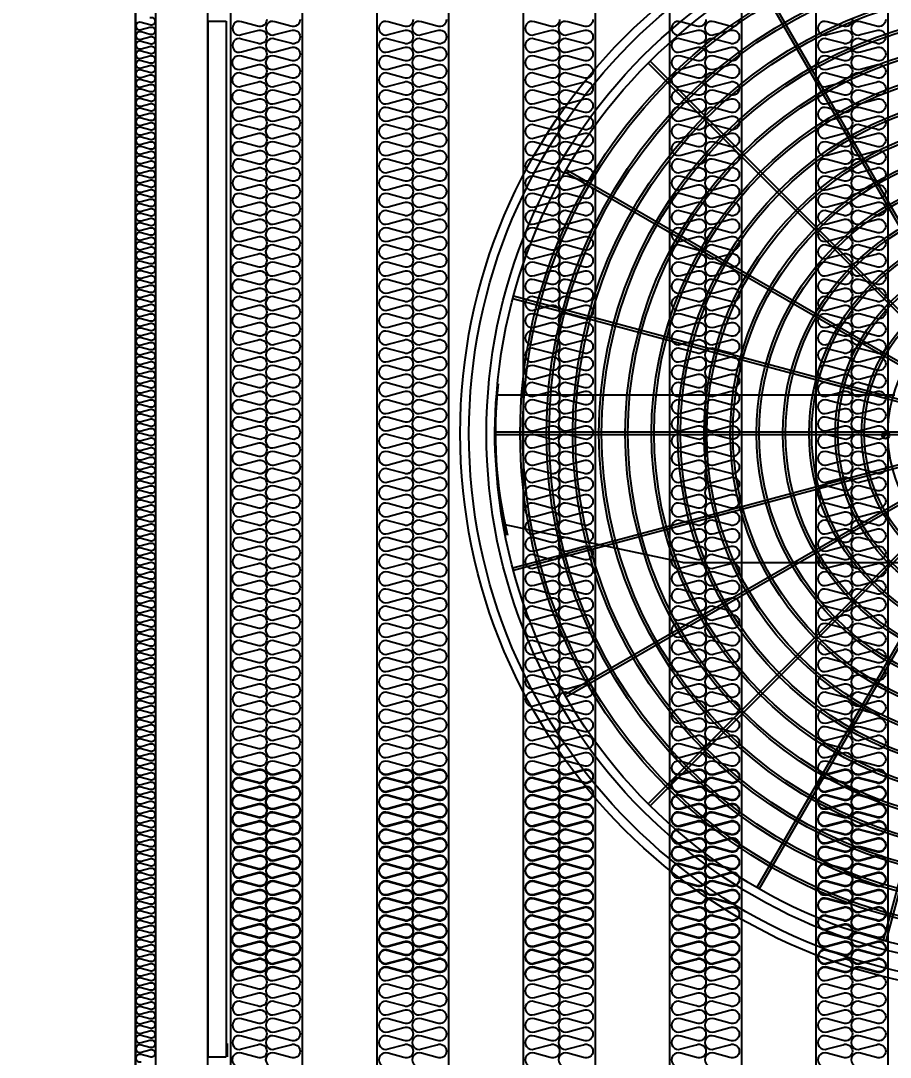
# Model space of a CAD drawing. Header units: millimetres. Extents: x 2557 to 34820, y 2099 to 24914.
# Drawn here: x 5823 to 7637, y 10535 to 12699 of the extents above; entities that cross this region are included whole.
import ezdxf

# ---------------------------------------------------------------- set-up
doc = ezdxf.new("R2010")
doc.units = ezdxf.units.MM
doc.linetypes.add('HIDDEN', pattern=[0.375, 0.25, -0.125])
for name, color, linetype in [('LINE', 7, 'Continuous'), ('SMS', 220, 'Continuous'), ('냉각탑', 4, 'Continuous'), ('냉각탑_dim', 1, 'Continuous')]:
    doc.layers.add(name, color=color, linetype=linetype)
doc.styles.add('HY울릉도L', font='')
doc.styles.get('HY울릉도L').set_extended_font_data('HY울릉도L')
doc.dimstyles.new('성지DIM', dxfattribs={"dimtxt": 3.5, "dimasz": 3, "dimexe": 1, "dimexo": 2.5, "dimgap": 2, "dimtad": 1, "dimdec": 0, "dimzin": 3, "dimdsep": 46, "dimtxsty": 'HY울릉도L', "dimblk": 'ARCHTICK', "dimcen": -2, "dimclrd": 256, "dimclre": 256, "dimclrt": 7, "dimadec": 0, "dimazin": 0, "dimtfac": 1, "dimtdec": 0, "dimtofl": 0, "dimtmove": 0, "dimatfit": 3, "dimfxl": 1, "dimtolj": 1, "dimtzin": 0, "dimlwe": -1, "dimarcsym": 0})

# ---------------------------------------------------------------- blocks, each defined once
blk = doc.blocks.new('_ArchTick')
at = {"color": 0, "linetype": 'ByBlock', "const_width": 0.15}
blk.add_lwpolyline([(-0.5, -0.5), (0.5, 0.5)], dxfattribs=at)
blk = doc.blocks.new('*D439')
at = {"layer": 'Defpoints', "color": 0, "transparency": 16777216}
for p in [(5404.9, 13665.1), (6062.1, 13665.1), (6062.1, 10065.1)]:
    blk.add_point(p, dxfattribs=at)
at = {"layer": '냉각탑_dim', "transparency": 16777216}
for p, q in [((5962.1, 13665.1), (5364.9, 13665.1)), ((5962.1, 10065.1), (5364.9, 10065.1))]:
    blk.add_line(p, q, dxfattribs=at)
at = {"layer": '냉각탑_dim', "lineweight": -2, "transparency": 16777216}
blk.add_line((5404.9, 10065.1), (5404.9, 13665.1), dxfattribs=at)
at = {"layer": '냉각탑_dim', "lineweight": -2, "transparency": 16777216, "xscale": 120, "yscale": 120, "zscale": 120}
for p, rotation in [((5404.9, 13665.1), 90), ((5404.9, 10065.1), 270)]:
    blk.add_blockref('_ArchTick', p, dxfattribs=dict(at, rotation=rotation))
at = {"layer": '냉각탑_dim', "color": 7, "transparency": 16777216, "insert": (5254.9, 11865.1), "char_height": 140, "attachment_point": 5, "rotation": 90, "style": 'HY울릉도L'}
blk.add_mtext('\\A1;3600', dxfattribs=at)
blk = doc.blocks.new('A$C1FB73ED1')
for p, q in [((1245.9, 1333), (677.4, 2317.7)), ((1251.1, 1336), (682.6, 2320.7)), ((1233.4, 1322.4), (429.4, 2126.4)), ((1237.6, 1326.6), (433.6, 2130.6)), ((1224, 1308.9), (239.3, 1877.4)), ((1227, 1314.1), (242.3, 1882.6)), ((1218.4, 1293.4), (120.1, 1587.7)), ((1220, 1299.2), (121.7, 1593.5)), ((1217.1, 1283), (80, 1283)), ((1217.1, 1277), (80, 1277)), ((1218.4, 1266.6), (120.1, 972.3)), ((1220, 1260.8), (121.7, 966.5)), ((1224, 1251.1), (239.3, 682.6)), ((1227, 1245.9), (242.3, 677.4)), ((1233.4, 1237.6), (429.4, 433.6)), ((1237.6, 1233.4), (433.6, 429.4)), ((1245.9, 1227), (677.4, 242.3)), ((1251.1, 1224), (682.6, 239.3)), ((1260.8, 1220), (966.5, 121.7)), ((1266.6, 1218.4), (972.3, 120.1))]:
    blk.add_line(p, q)
for radius in [1280, 1260, 1220, 1200]:
    blk.add_circle((1280, 1280), radius)
at = {"ltscale": 5}
for radius in [1143, 1137, 1083, 1077, 1023, 1017, 963, 957, 903, 897, 843, 837, 783, 777, 723, 717, 663, 657, 603, 597, 543, 537, 483, 477, 423, 417, 363, 357, 303]:
    blk.add_circle((1280, 1280), radius, dxfattribs=at)
at = {"layer": 'LINE', "color": 7}
for p, q in [((84.4, 1368.2), (993, 1368.2)), ((84.4, 1368.2), (993, 1368.2)), ((508.5, 985.2), (102.5, 1071.5)), ((508.5, 985.2), (1010, 985.2)), ((508.5, 985.2), (1010, 985.2))]:
    blk.add_line(p, q, dxfattribs=at)
blk.add_lwpolyline([(965.6, 1272.3), (972.1, 1268.5), (978.6, 1272.3), (978.6, 1279.8), (972.1, 1283.5), (965.6, 1279.8)], close=True, dxfattribs=at)
blk.add_lwpolyline([(965.6, 1272.3), (972.1, 1268.5), (978.6, 1272.3), (978.6, 1279.8), (972.1, 1283.5), (965.6, 1279.8)], close=True, dxfattribs=at)
blk.add_lwpolyline([(965.6, 1272.3), (972.1, 1268.5), (978.6, 1272.3), (978.6, 1279.8), (972.1, 1283.5), (965.6, 1279.8)], close=True, dxfattribs=at)
blk.add_lwpolyline([(965.6, 1272.3), (972.1, 1268.5), (978.6, 1272.3), (978.6, 1279.8), (972.1, 1283.5), (965.6, 1279.8)], close=True, dxfattribs=at)
blk.add_circle((972.1, 1276), 8.5, dxfattribs=at)
blk.add_circle((972.1, 1276), 8.5, dxfattribs=at)
blk.add_circle((972.1, 1276), 8.5, dxfattribs=at)
blk.add_circle((972.1, 1276), 8.5, dxfattribs=at)
for radius, start, end in [(1000, 173.5007, 193.4595), (998, 173.4876, 193.487)]:
    blk.add_arc((1078.5, 1280), radius, start, end, dxfattribs=at)
blk = doc.blocks.new('SP전면')
at = {"color": 7}
for p, q in [((31549.2, -80510.4), (31549.2, -83988.4)), ((31699.2, -80510.4), (31699.2, -83988.4))]:
    blk.add_line(p, q, dxfattribs=at)
at = {"layer": 'SMS', "color": 5}
for points in [[(31625.1, -81432.6, -0.524856), (31605.6, -81446.1), (31572.7, -81437.2, 1.449198), (31572.7, -81464), (31605.6, -81455.1, -0.524856), (31625.1, -81468.6, -0.524856), (31605.6, -81482), (31572.7, -81473.1, 1.449198), (31572.7, -81499.9), (31605.6, -81491, -0.524856), (31625.1, -81504.5, -0.524856), (31605.6, -81517.9), (31572.7, -81509, 1.449198), (31572.7, -81535.9), (31605.6, -81526.9, -0.524856), (31625.1, -81540.4, -0.524856), (31605.6, -81553.8), (31572.7, -81544.9, 1.449198), (31572.7, -81571.8), (31605.6, -81562.9, -0.524856), (31625.1, -81576.3, -0.524856), (31605.6, -81589.7), (31572.7, -81580.8, 1.449198), (31572.7, -81607.7), (31605.6, -81598.8, -0.524856), (31625.1, -81612.2, -0.524856), (31605.6, -81625.6), (31572.7, -81616.7, 1.449198), (31572.7, -81643.6), (31605.6, -81634.7, -0.524856), (31625.1, -81648.1, -0.524856), (31605.6, -81661.5), (31572.7, -81652.6, 1.449198), (31572.7, -81679.5), (31605.6, -81670.6, -0.524856), (31625.1, -81684, -0.524856), (31605.6, -81697.4), (31572.7, -81688.5, 1.449198), (31572.7, -81715.4), (31605.6, -81706.5, -0.524856), (31625.1, -81719.9, -0.524856), (31605.6, -81733.4), (31572.7, -81724.5, 1.449198), (31572.7, -81751.3), (31605.6, -81742.4, -0.524856), (31625.1, -81755.8, -0.524856), (31605.6, -81769.3), (31572.7, -81760.4, 1.449198), (31572.7, -81787.2), (31605.6, -81778.3, -0.524856), (31625.1, -81791.7, -0.524856), (31605.6, -81805.2), (31572.7, -81796.3, 1.449198), (31572.7, -81823.1), (31605.6, -81814.2, -0.524856), (31625.1, -81827.7, -0.524856), (31605.6, -81841.1), (31572.7, -81832.2, 1.449198), (31572.7, -81859), (31605.6, -81850.1, -0.524856), (31625.1, -81863.6, -0.524856), (31605.6, -81877), (31572.7, -81868.1, 1.449198), (31572.7, -81895), (31605.6, -81886, -0.524856), (31625.1, -81899.5, -0.524856), (31605.6, -81912.9), (31572.7, -81904, 1.449198), (31572.7, -81930.9), (31605.6, -81922, -0.524856), (31625.1, -81935.4, -0.524856), (31605.6, -81948.8), (31572.7, -81939.9, 1.449198), (31572.7, -81966.8), (31605.6, -81957.9, -0.524856), (31625.1, -81971.3, -0.524856), (31605.6, -81984.7), (31572.7, -81975.8, 1.449198), (31572.7, -82002.7), (31605.6, -81993.8, -0.524856), (31625.1, -82007.2, -0.524856), (31605.6, -82020.6), (31572.7, -82011.7, 1.449198), (31572.7, -82038.6), (31605.6, -82029.7, -0.524856), (31625.1, -82043.1, -0.524856), (31605.6, -82056.5), (31572.7, -82047.6, 1.449198), (31572.7, -82074.5), (31605.6, -82065.6, -0.524856), (31625.1, -82079, -0.524856), (31605.6, -82092.5), (31572.7, -82083.6, 1.449198), (31572.7, -82110.4), (31605.6, -82101.5, -0.524856), (31625.1, -82114.9, -0.524856), (31605.6, -82128.4), (31572.7, -82119.5, 1.449198), (31572.7, -82146.3), (31605.6, -82137.4, -0.524856), (31625.1, -82150.8, -0.524856), (31605.6, -82164.3), (31572.7, -82155.4, 1.449198), (31572.7, -82182.2), (31605.6, -82173.3, -0.524856), (31625.1, -82186.8, -0.524856), (31605.6, -82200.2), (31572.7, -82191.3, 1.449198), (31572.7, -82218.1), (31605.6, -82209.2, -0.524856), (31625.1, -82222.7, -0.524856), (31605.6, -82236.1), (31572.7, -82227.2, 1.449198), (31572.7, -82254.1), (31605.6, -82245.1, -0.524856), (31625.1, -82258.6, -0.524856), (31605.6, -82272), (31572.7, -82263.1, 1.449198), (31572.7, -82290), (31605.6, -82281.1, -0.524856), (31625.1, -82294.5, -0.524856), (31605.6, -82307.9), (31572.7, -82299, 1.449198), (31572.7, -82325.9), (31605.6, -82317, -0.524856), (31625.1, -82330.4, -0.524856), (31605.6, -82343.8), (31572.7, -82334.9, 1.449198), (31572.7, -82361.8), (31605.6, -82352.9, -0.524856), (31625.1, -82366.3, -0.417249), (31610.6, -82380.7)], [(31694.7, -81432.6, -0.524856), (31675.2, -81446.1), (31642.3, -81437.2, 1.449198), (31642.3, -81464), (31675.2, -81455.1, -0.524856), (31694.7, -81468.6, -0.524856), (31675.2, -81482), (31642.3, -81473.1, 1.449198), (31642.3, -81499.9), (31675.2, -81491, -0.524856), (31694.7, -81504.5, -0.524856), (31675.2, -81517.9), (31642.3, -81509, 1.449198), (31642.3, -81535.9), (31675.2, -81526.9, -0.524856), (31694.7, -81540.4, -0.524856), (31675.2, -81553.8), (31642.3, -81544.9, 1.449198), (31642.3, -81571.8), (31675.2, -81562.9, -0.524856), (31694.7, -81576.3, -0.524856), (31675.2, -81589.7), (31642.3, -81580.8, 1.449198), (31642.3, -81607.7), (31675.2, -81598.8, -0.524856), (31694.7, -81612.2, -0.524856), (31675.2, -81625.6), (31642.3, -81616.7, 1.449198), (31642.3, -81643.6), (31675.2, -81634.7, -0.524856), (31694.7, -81648.1, -0.524856), (31675.2, -81661.5), (31642.3, -81652.6, 1.449198), (31642.3, -81679.5), (31675.2, -81670.6, -0.524856), (31694.7, -81684, -0.524856), (31675.2, -81697.4), (31642.3, -81688.5, 1.449198), (31642.3, -81715.4), (31675.2, -81706.5, -0.524856), (31694.7, -81719.9, -0.524856), (31675.2, -81733.4), (31642.3, -81724.5, 1.449198), (31642.3, -81751.3), (31675.2, -81742.4, -0.524856), (31694.7, -81755.8, -0.524856), (31675.2, -81769.3), (31642.3, -81760.4, 1.449198), (31642.3, -81787.2), (31675.2, -81778.3, -0.524856), (31694.7, -81791.7, -0.524856), (31675.2, -81805.2), (31642.3, -81796.3, 1.449198), (31642.3, -81823.1), (31675.2, -81814.2, -0.524856), (31694.7, -81827.7, -0.524856), (31675.2, -81841.1), (31642.3, -81832.2, 1.449198), (31642.3, -81859), (31675.2, -81850.1, -0.524856), (31694.7, -81863.6, -0.524856), (31675.2, -81877), (31642.3, -81868.1, 1.449198), (31642.3, -81895), (31675.2, -81886, -0.524856), (31694.7, -81899.5, -0.524856), (31675.2, -81912.9), (31642.3, -81904, 1.449198), (31642.3, -81930.9), (31675.2, -81922, -0.524856), (31694.7, -81935.4, -0.524856), (31675.2, -81948.8), (31642.3, -81939.9, 1.449198), (31642.3, -81966.8), (31675.2, -81957.9, -0.524856), (31694.7, -81971.3, -0.524856), (31675.2, -81984.7), (31642.3, -81975.8, 1.449198), (31642.3, -82002.7), (31675.2, -81993.8, -0.524856), (31694.7, -82007.2, -0.524856), (31675.2, -82020.6), (31642.3, -82011.7, 1.449198), (31642.3, -82038.6), (31675.2, -82029.7, -0.524856), (31694.7, -82043.1, -0.524856), (31675.2, -82056.5), (31642.3, -82047.6, 1.449198), (31642.3, -82074.5), (31675.2, -82065.6, -0.524856), (31694.7, -82079, -0.524856), (31675.2, -82092.5), (31642.3, -82083.6, 1.449198), (31642.3, -82110.4), (31675.2, -82101.5, -0.524856), (31694.7, -82114.9, -0.524856), (31675.2, -82128.4), (31642.3, -82119.5, 1.449198), (31642.3, -82146.3), (31675.2, -82137.4, -0.524856), (31694.7, -82150.8, -0.524856), (31675.2, -82164.3), (31642.3, -82155.4, 1.449198), (31642.3, -82182.2), (31675.2, -82173.3, -0.524856), (31694.7, -82186.8, -0.524856), (31675.2, -82200.2), (31642.3, -82191.3, 1.449198), (31642.3, -82218.1), (31675.2, -82209.2, -0.524856), (31694.7, -82222.7, -0.524856), (31675.2, -82236.1), (31642.3, -82227.2, 1.449198), (31642.3, -82254.1), (31675.2, -82245.1, -0.524856), (31694.7, -82258.6, -0.524856), (31675.2, -82272), (31642.3, -82263.1, 1.449198), (31642.3, -82290), (31675.2, -82281.1, -0.524856), (31694.7, -82294.5, -0.524856), (31675.2, -82307.9), (31642.3, -82299, 1.449198), (31642.3, -82325.9), (31675.2, -82317, -0.524856), (31694.7, -82330.4, -0.524856), (31675.2, -82343.8), (31642.3, -82334.9, 1.449198), (31642.3, -82361.8), (31675.2, -82352.9, -0.524856), (31694.7, -82366.3, -0.417249), (31680.2, -82380.7)], [(31553.7, -82351.9, 0.446849), (31572.7, -82361.8), (31605.6, -82352.9, -0.524856), (31625.1, -82366.3, -0.524856), (31605.6, -82379.7), (31572.7, -82370.8, 1.449198), (31572.7, -82397.7), (31605.6, -82388.8, -0.524856), (31625.1, -82402.2, -0.524856), (31605.6, -82415.6), (31572.7, -82406.7, 1.449198), (31572.7, -82433.6), (31605.6, -82424.7, -0.524856), (31625.1, -82438.1, -0.524856), (31605.6, -82451.6), (31572.7, -82442.7, 1.449198), (31572.7, -82469.5), (31605.6, -82460.6, -0.524856), (31625.1, -82474, -0.524856), (31605.6, -82487.5), (31572.7, -82478.6, 1.449198), (31572.7, -82505.4), (31605.6, -82496.5, -0.524856), (31625.1, -82509.9, -0.524856), (31605.6, -82523.4), (31572.7, -82514.5, 1.449198), (31572.7, -82541.3), (31605.6, -82532.4, -0.524856), (31625.1, -82545.9, -0.524856), (31605.6, -82559.3), (31572.7, -82550.4, 1.449198), (31572.7, -82577.2), (31605.6, -82568.3, -0.524856), (31625.1, -82581.8, -0.524856), (31605.6, -82595.2), (31572.7, -82586.3, 1.449198), (31572.7, -82613.2), (31605.6, -82604.2, -0.524856), (31625.1, -82617.7, -0.524856), (31605.6, -82631.1), (31572.7, -82622.2, 1.449198), (31572.7, -82649.1), (31605.6, -82640.2, -0.524856), (31625.1, -82653.6, -0.524856), (31605.6, -82667), (31572.7, -82658.1, 1.449198), (31572.7, -82685), (31605.6, -82676.1, -0.524856), (31625.1, -82689.5, -0.524856), (31605.6, -82702.9), (31572.7, -82694, 1.449198), (31572.7, -82720.9), (31605.6, -82712, -0.524856), (31625.1, -82725.4, -0.524856), (31605.6, -82738.8), (31572.7, -82729.9, 1.449198), (31572.7, -82756.8), (31605.6, -82747.9, -0.524856), (31625.1, -82761.3, -0.524856), (31605.6, -82774.7), (31572.7, -82765.8, 1.449198), (31572.7, -82792.7), (31605.6, -82783.8, -0.524856), (31625.1, -82797.2, -0.524856), (31605.6, -82810.7), (31572.7, -82801.8, 1.449198), (31572.7, -82828.6), (31605.6, -82819.7, -0.524856), (31625.1, -82833.1, -0.524856), (31605.6, -82846.6), (31572.7, -82837.7, 1.449198), (31572.7, -82864.5), (31605.6, -82855.6, -0.524856), (31625.1, -82869, -0.524856), (31605.6, -82882.5), (31572.7, -82873.6, 1.449198), (31572.7, -82900.4), (31605.6, -82891.5, -0.524856), (31625.1, -82905, -0.524856), (31605.6, -82918.4), (31572.7, -82909.5, 1.449198), (31572.7, -82936.3), (31605.6, -82927.4, -0.524856), (31625.1, -82940.9, -0.524856), (31605.6, -82954.3), (31572.7, -82945.4, 1.449198), (31572.7, -82972.3), (31605.6, -82963.3, -0.524856), (31625.1, -82976.8, -0.524856), (31605.6, -82990.2), (31572.7, -82981.3, 1.449198), (31572.7, -83008.2), (31605.6, -82999.3, -0.524856), (31625.1, -83012.7, -0.524856), (31605.6, -83026.1), (31572.7, -83017.2, 1.449198), (31572.7, -83044.1), (31605.6, -83035.2, -0.524856), (31625.1, -83048.6, -0.524856), (31605.6, -83062), (31572.7, -83053.1, 1.449198), (31572.7, -83080), (31605.6, -83071.1, -0.524856), (31625.1, -83084.5, -0.524856), (31605.6, -83097.9), (31572.7, -83089, 1.449198), (31572.7, -83115.9), (31605.6, -83107, -0.524856), (31625.1, -83120.4, -0.524856), (31605.6, -83133.8), (31572.7, -83124.9, 1.449198), (31572.7, -83151.8), (31605.6, -83142.9, -0.524856), (31625.1, -83156.3, -0.524856), (31605.6, -83169.8), (31572.7, -83160.9, 1.449198), (31572.7, -83187.7), (31605.6, -83178.8, -0.524856), (31625.1, -83192.2, -0.524856), (31605.6, -83205.7), (31572.7, -83196.8, 1.449198), (31572.7, -83223.6), (31605.6, -83214.7, -0.524856), (31625.1, -83228.1, -0.524856), (31605.6, -83241.6), (31572.7, -83232.7, 1.449198), (31572.7, -83259.5), (31605.6, -83250.6, -0.524856), (31625.1, -83264.1, -0.524856), (31605.6, -83277.5), (31572.7, -83268.6, 1.449198), (31572.7, -83295.4), (31605.6, -83286.5, -0.524856), (31625.1, -83300, -0.524856), (31605.6, -83313.4), (31572.7, -83304.5, 1.449198), (31572.7, -83331.4), (31605.6, -83322.4, -0.524856), (31625.1, -83335.9, -0.524856), (31605.6, -83349.3), (31572.7, -83340.4, 1.449198), (31572.7, -83367.3), (31605.6, -83358.4, -0.524856), (31625.1, -83371.8, -0.524856), (31605.6, -83385.2), (31572.7, -83376.3, 0.440524), (31553.8, -83385.9, 0.440524)], [(31623.3, -82351.9, 0.446849), (31642.3, -82361.8), (31675.2, -82352.9, -0.524856), (31694.7, -82366.3, -0.524856), (31675.2, -82379.7), (31642.3, -82370.8, 1.449198), (31642.3, -82397.7), (31675.2, -82388.8, -0.524856), (31694.7, -82402.2, -0.524856), (31675.2, -82415.6), (31642.3, -82406.7, 1.449198), (31642.3, -82433.6), (31675.2, -82424.7, -0.524856), (31694.7, -82438.1, -0.524856), (31675.2, -82451.6), (31642.3, -82442.7, 1.449198), (31642.3, -82469.5), (31675.2, -82460.6, -0.524856), (31694.7, -82474, -0.524856), (31675.2, -82487.5), (31642.3, -82478.6, 1.449198), (31642.3, -82505.4), (31675.2, -82496.5, -0.524856), (31694.7, -82509.9, -0.524856), (31675.2, -82523.4), (31642.3, -82514.5, 1.449198), (31642.3, -82541.3), (31675.2, -82532.4, -0.524856), (31694.7, -82545.9, -0.524856), (31675.2, -82559.3), (31642.3, -82550.4, 1.449198), (31642.3, -82577.2), (31675.2, -82568.3, -0.524856), (31694.7, -82581.8, -0.524856), (31675.2, -82595.2), (31642.3, -82586.3, 1.449198), (31642.3, -82613.2), (31675.2, -82604.2, -0.524856), (31694.7, -82617.7, -0.524856), (31675.2, -82631.1), (31642.3, -82622.2, 1.449198), (31642.3, -82649.1), (31675.2, -82640.2, -0.524856), (31694.7, -82653.6, -0.524856), (31675.2, -82667), (31642.3, -82658.1, 1.449198), (31642.3, -82685), (31675.2, -82676.1, -0.524856), (31694.7, -82689.5, -0.524856), (31675.2, -82702.9), (31642.3, -82694, 1.449198), (31642.3, -82720.9), (31675.2, -82712, -0.524856), (31694.7, -82725.4, -0.524856), (31675.2, -82738.8), (31642.3, -82729.9, 1.449198), (31642.3, -82756.8), (31675.2, -82747.9, -0.524856), (31694.7, -82761.3, -0.524856), (31675.2, -82774.7), (31642.3, -82765.8, 1.449198), (31642.3, -82792.7), (31675.2, -82783.8, -0.524856), (31694.7, -82797.2, -0.524856), (31675.2, -82810.7), (31642.3, -82801.8, 1.449198), (31642.3, -82828.6), (31675.2, -82819.7, -0.524856), (31694.7, -82833.1, -0.524856), (31675.2, -82846.6), (31642.3, -82837.7, 1.449198), (31642.3, -82864.5), (31675.2, -82855.6, -0.524856), (31694.7, -82869, -0.524856), (31675.2, -82882.5), (31642.3, -82873.6, 1.449198), (31642.3, -82900.4), (31675.2, -82891.5, -0.524856), (31694.7, -82905, -0.524856), (31675.2, -82918.4), (31642.3, -82909.5, 1.449198), (31642.3, -82936.3), (31675.2, -82927.4, -0.524856), (31694.7, -82940.9, -0.524856), (31675.2, -82954.3), (31642.3, -82945.4, 1.449198), (31642.3, -82972.3), (31675.2, -82963.3, -0.524856), (31694.7, -82976.8, -0.524856), (31675.2, -82990.2), (31642.3, -82981.3, 1.449198), (31642.3, -83008.2), (31675.2, -82999.3, -0.524856), (31694.7, -83012.7, -0.524856), (31675.2, -83026.1), (31642.3, -83017.2, 1.449198), (31642.3, -83044.1), (31675.2, -83035.2, -0.524856), (31694.7, -83048.6, -0.524856), (31675.2, -83062), (31642.3, -83053.1, 1.449198), (31642.3, -83080), (31675.2, -83071.1, -0.524856), (31694.7, -83084.5, -0.524856), (31675.2, -83097.9), (31642.3, -83089, 1.449198), (31642.3, -83115.9), (31675.2, -83107, -0.524856), (31694.7, -83120.4, -0.524856), (31675.2, -83133.8), (31642.3, -83124.9, 1.449198), (31642.3, -83151.8), (31675.2, -83142.9, -0.524856), (31694.7, -83156.3, -0.524856), (31675.2, -83169.8), (31642.3, -83160.9, 1.449198), (31642.3, -83187.7), (31675.2, -83178.8, -0.524856), (31694.7, -83192.2, -0.524856), (31675.2, -83205.7), (31642.3, -83196.8, 1.449198), (31642.3, -83223.6), (31675.2, -83214.7, -0.524856), (31694.7, -83228.1, -0.524856), (31675.2, -83241.6), (31642.3, -83232.7, 1.449198), (31642.3, -83259.5), (31675.2, -83250.6, -0.524856), (31694.7, -83264.1, -0.524856), (31675.2, -83277.5), (31642.3, -83268.6, 1.449198), (31642.3, -83295.4), (31675.2, -83286.5, -0.524856), (31694.7, -83300, -0.524856), (31675.2, -83313.4), (31642.3, -83304.5, 1.449198), (31642.3, -83331.4), (31675.2, -83322.4, -0.524856), (31694.7, -83335.9, -0.524856), (31675.2, -83349.3), (31642.3, -83340.4, 1.449198), (31642.3, -83367.3), (31675.2, -83358.4, -0.524856), (31694.7, -83371.8, -0.524856), (31675.2, -83385.2), (31642.3, -83376.3, 0.440524), (31623.4, -83385.9, 0.440524)], [(31553.7, -82996.9, 0.446849), (31572.7, -83006.8), (31605.6, -82997.9, -0.524856), (31625.1, -83011.3, -0.524856), (31605.6, -83024.7), (31572.7, -83015.8, 1.449198), (31572.7, -83042.7), (31605.6, -83033.8, -0.524856), (31625.1, -83047.2, -0.524856), (31605.6, -83060.6), (31572.7, -83051.7, 1.449198), (31572.7, -83078.6), (31605.6, -83069.7, -0.524856), (31625.1, -83083.1, -0.524856), (31605.6, -83096.6), (31572.7, -83087.7, 1.449198), (31572.7, -83114.5), (31605.6, -83105.6, -0.524856), (31625.1, -83119, -0.524856), (31605.6, -83132.5), (31572.7, -83123.6, 1.449198), (31572.7, -83150.4), (31605.6, -83141.5, -0.524856), (31625.1, -83154.9, -0.524856), (31605.6, -83168.4), (31572.7, -83159.5, 1.449198), (31572.7, -83186.3), (31605.6, -83177.4, -0.524856), (31625.1, -83190.9, -0.524856), (31605.6, -83204.3), (31572.7, -83195.4, 1.449198), (31572.7, -83222.2), (31605.6, -83213.3, -0.524856), (31625.1, -83226.8, -0.524856), (31605.6, -83240.2), (31572.7, -83231.3, 1.449198), (31572.7, -83258.2), (31605.6, -83249.2, -0.524856), (31625.1, -83262.7, -0.524856), (31605.6, -83276.1), (31572.7, -83267.2, 1.449198), (31572.7, -83294.1), (31605.6, -83285.2, -0.524856), (31625.1, -83298.6, -0.524856), (31605.6, -83312), (31572.7, -83303.1, 1.449198), (31572.7, -83330), (31605.6, -83321.1, -0.524856), (31625.1, -83334.5, -0.524856), (31605.6, -83347.9), (31572.7, -83339, 1.449198), (31572.7, -83365.9), (31605.6, -83357, -0.524856), (31625.1, -83370.4, -0.524856), (31605.6, -83383.8), (31572.7, -83374.9, 1.449198), (31572.7, -83401.8), (31605.6, -83392.9, -0.524856), (31625.1, -83406.3, -0.524856), (31605.6, -83419.7), (31572.7, -83410.8, 1.449198), (31572.7, -83437.7), (31605.6, -83428.8, -0.524856), (31625.1, -83442.2, -0.524856), (31605.6, -83455.7), (31572.7, -83446.8, 1.449198), (31572.7, -83473.6), (31605.6, -83464.7, -0.524856), (31625.1, -83478.1, -0.524856), (31605.6, -83491.6), (31572.7, -83482.7, 1.449198), (31572.7, -83509.5), (31605.6, -83500.6, -0.524856), (31625.1, -83514, -0.524856), (31605.6, -83527.5), (31572.7, -83518.6, 1.449198), (31572.7, -83545.4), (31605.6, -83536.5, -0.524856), (31625.1, -83550, -0.524856), (31605.6, -83563.4), (31572.7, -83554.5, 1.449198), (31572.7, -83581.3), (31605.6, -83572.4, -0.524856), (31625.1, -83585.9, -0.524856), (31605.6, -83599.3), (31572.7, -83590.4, 1.449198), (31572.7, -83617.3)], [(31623.3, -82996.9, 0.446849), (31642.3, -83006.8), (31675.2, -82997.9, -0.524856), (31694.7, -83011.3, -0.524856), (31675.2, -83024.7), (31642.3, -83015.8, 1.449198), (31642.3, -83042.7), (31675.2, -83033.8, -0.524856), (31694.7, -83047.2, -0.524856), (31675.2, -83060.6), (31642.3, -83051.7, 1.449198), (31642.3, -83078.6), (31675.2, -83069.7, -0.524856), (31694.7, -83083.1, -0.524856), (31675.2, -83096.6), (31642.3, -83087.7, 1.449198), (31642.3, -83114.5), (31675.2, -83105.6, -0.524856), (31694.7, -83119, -0.524856), (31675.2, -83132.5), (31642.3, -83123.6, 1.449198), (31642.3, -83150.4), (31675.2, -83141.5, -0.524856), (31694.7, -83154.9, -0.524856), (31675.2, -83168.4), (31642.3, -83159.5, 1.449198), (31642.3, -83186.3), (31675.2, -83177.4, -0.524856), (31694.7, -83190.9, -0.524856), (31675.2, -83204.3), (31642.3, -83195.4, 1.449198), (31642.3, -83222.2), (31675.2, -83213.3, -0.524856), (31694.7, -83226.8, -0.524856), (31675.2, -83240.2), (31642.3, -83231.3, 1.449198), (31642.3, -83258.2), (31675.2, -83249.2, -0.524856), (31694.7, -83262.7, -0.524856), (31675.2, -83276.1), (31642.3, -83267.2, 1.449198), (31642.3, -83294.1), (31675.2, -83285.2, -0.524856), (31694.7, -83298.6, -0.524856), (31675.2, -83312), (31642.3, -83303.1, 1.449198), (31642.3, -83330), (31675.2, -83321.1, -0.524856), (31694.7, -83334.5, -0.524856), (31675.2, -83347.9), (31642.3, -83339, 1.449198), (31642.3, -83365.9), (31675.2, -83357, -0.524856), (31694.7, -83370.4, -0.524856), (31675.2, -83383.8), (31642.3, -83374.9, 1.449198), (31642.3, -83401.8), (31675.2, -83392.9, -0.524856), (31694.7, -83406.3, -0.524856), (31675.2, -83419.7), (31642.3, -83410.8, 1.449198), (31642.3, -83437.7), (31675.2, -83428.8, -0.524856), (31694.7, -83442.2, -0.524856), (31675.2, -83455.7), (31642.3, -83446.8, 1.449198), (31642.3, -83473.6), (31675.2, -83464.7, -0.524856), (31694.7, -83478.1, -0.524856), (31675.2, -83491.6), (31642.3, -83482.7, 1.449198), (31642.3, -83509.5), (31675.2, -83500.6, -0.524856), (31694.7, -83514, -0.524856), (31675.2, -83527.5), (31642.3, -83518.6, 1.449198), (31642.3, -83545.4), (31675.2, -83536.5, -0.524856), (31694.7, -83550, -0.524856), (31675.2, -83563.4), (31642.3, -83554.5, 1.449198), (31642.3, -83581.3), (31675.2, -83572.4, -0.524856), (31694.7, -83585.9, -0.524856), (31675.2, -83599.3), (31642.3, -83590.4, 1.449198), (31642.3, -83617.3)], [(31572.7, -83376.3, 1.449198), (31572.7, -83403.2), (31605.6, -83394.3, -0.524856), (31625.1, -83407.7, -0.524856), (31605.6, -83421.1), (31572.7, -83412.2, 0.54148), (31553.3, -83426.4, 0.54148)], [(31642.3, -83376.3, 1.449198), (31642.3, -83403.2), (31675.2, -83394.3, -0.524856), (31694.7, -83407.7, -0.524856), (31675.2, -83421.1), (31642.3, -83412.2, 0.54148), (31622.9, -83426.4, 0.54148)]]:
    blk.add_lwpolyline(points, format="xyb", dxfattribs=at)
blk = doc.blocks.new('3')
for p, q in [((6062.1, 13665.1), (6062.1, 10065.1)), ((6213, 12697.6), (6213, 10535.8)), ((6213, 12697.6), (6251.5, 12697.6)), ((6251.5, 12697.6), (6251.5, 10535.8)), ((6253.3, 10563.9), (6253.3, 10535.8)), ((6213, 10535.8), (6251.5, 10535.8))]:
    blk.add_line(p, q)
at = {"color": 7}
for p, q in [((6062.1, 13665.1), (6062.1, 10065.1)), ((6104.1, 13665.1), (6104.1, 10145.1))]:
    blk.add_line(p, q, dxfattribs=at)
at = {"ltscale": 500, "elevation": 0}
blk.add_lwpolyline([(6062.1, 13665.1), (9661.9, 13665.1), (9661.9, 10065.1), (6062.1, 10065.1)], close=True, dxfattribs=at)
at = {"layer": 'SMS', "color": 5, "elevation": 0}
for points in [[(6092.2, 12705, -0.524856), (6103, 12697.5, -0.524856), (6092.2, 12690.1), (6073.9, 12695, 1.449198), (6073.9, 12680.1), (6092.2, 12685, -0.524856), (6103, 12677.6, -0.524856), (6092.2, 12670.1), (6073.9, 12675.1, 1.449198), (6073.9, 12660.1), (6092.2, 12665.1, -0.524856), (6103, 12657.6, -0.524856), (6092.2, 12650.2), (6073.9, 12655.1, 1.449198), (6073.9, 12640.2), (6092.2, 12645.1, -0.524856), (6103, 12637.7, -0.524856), (6092.2, 12630.2), (6073.9, 12635.2, 1.449198), (6073.9, 12620.2), (6092.2, 12625.2, -0.524856), (6103, 12617.7, -0.524856), (6092.2, 12610.3), (6073.9, 12615.2, 1.449198), (6073.9, 12600.3), (6092.2, 12605.2, -0.524856), (6103, 12597.8, -0.524856), (6092.2, 12590.3), (6073.9, 12595.3, 1.449198), (6073.9, 12580.3), (6092.2, 12585.3, -0.524856), (6103, 12577.8, -0.524856), (6092.2, 12570.4), (6073.9, 12575.3, 1.449198), (6073.9, 12560.4), (6092.2, 12565.3, -0.524856), (6103, 12557.9, -0.524856), (6092.2, 12550.4), (6073.9, 12555.4, 1.449198), (6073.9, 12540.4), (6092.2, 12545.4, -0.524856), (6103, 12537.9, -0.524856), (6092.2, 12530.5), (6073.9, 12535.4, 1.449198), (6073.9, 12520.5), (6092.2, 12525.4, -0.524856), (6103, 12518, -0.524856), (6092.2, 12510.5), (6073.9, 12515.5, 1.449198), (6073.9, 12500.5), (6092.2, 12505.5, -0.524856), (6103, 12498, -0.417249), (6094.9, 12490)], [(6063.3, 12506, 0.446849), (6073.9, 12500.5), (6092.2, 12505.5, -0.524856), (6103, 12498, -0.524856), (6092.2, 12490.6), (6073.9, 12495.5, 1.449198), (6073.9, 12480.6), (6092.2, 12485.5, -0.524856), (6103, 12478.1, -0.524856), (6092.2, 12470.6), (6073.9, 12475.6, 1.449198), (6073.9, 12460.6), (6092.2, 12465.6, -0.524856), (6103, 12458.1, -0.524856), (6092.2, 12450.7), (6073.9, 12455.6, 1.449198), (6073.9, 12440.7), (6092.2, 12445.6, -0.524856), (6103, 12438.2, -0.524856), (6092.2, 12430.7), (6073.9, 12435.7, 1.449198), (6073.9, 12420.7), (6092.2, 12425.7, -0.524856), (6103, 12418.2, -0.524856), (6092.2, 12410.8), (6073.9, 12415.7, 1.449198), (6073.9, 12400.8), (6092.2, 12405.7, -0.524856), (6103, 12398.3, -0.524856), (6092.2, 12390.8), (6073.9, 12395.8, 1.449198), (6073.9, 12380.8), (6092.2, 12385.8, -0.524856), (6103, 12378.3, -0.524856), (6092.2, 12370.9), (6073.9, 12375.8, 1.449198), (6073.9, 12360.9), (6092.2, 12365.8, -0.524856), (6103, 12358.4, -0.524856), (6092.2, 12350.9), (6073.9, 12355.9, 1.449198), (6073.9, 12340.9), (6092.2, 12345.9, -0.524856), (6103, 12338.4, -0.524856), (6092.2, 12331), (6073.9, 12335.9, 1.449198), (6073.9, 12321), (6092.2, 12325.9, -0.524856), (6103, 12318.5, -0.524856), (6092.2, 12311), (6073.9, 12316, 1.449198), (6073.9, 12301), (6092.2, 12306, -0.524856), (6103, 12298.5, -0.524856), (6092.2, 12291.1), (6073.9, 12296, 1.449198), (6073.9, 12281.1), (6092.2, 12286, -0.524856), (6103, 12278.6, -0.524856), (6092.2, 12271.1), (6073.9, 12276.1, 1.449198), (6073.9, 12261.1), (6092.2, 12266.1, -0.524856), (6103, 12258.6, -0.524856), (6092.2, 12251.2), (6073.9, 12256.1, 1.449198), (6073.9, 12241.2), (6092.2, 12246.1, -0.524856), (6103, 12238.7, -0.524856), (6092.2, 12231.2), (6073.9, 12236.2, 1.449198), (6073.9, 12221.2), (6092.2, 12226.2, -0.524856), (6103, 12218.7, -0.524856), (6092.2, 12211.3), (6073.9, 12216.2, 1.449198), (6073.9, 12201.3), (6092.2, 12206.2, -0.524856), (6103, 12198.8, -0.524856), (6092.2, 12191.3), (6073.9, 12196.3, 1.449198), (6073.9, 12181.3), (6092.2, 12186.3, -0.524856), (6103, 12178.8, -0.524856), (6092.2, 12171.4), (6073.9, 12176.3, 1.449198), (6073.9, 12161.4), (6092.2, 12166.3, -0.524856), (6103, 12158.9, -0.524856), (6092.2, 12151.4), (6073.9, 12156.4, 1.449198), (6073.9, 12141.4), (6092.2, 12146.4, -0.524856), (6103, 12138.9, -0.524856), (6092.2, 12131.5), (6073.9, 12136.4, 1.449198), (6073.9, 12121.5), (6092.2, 12126.4, -0.524856), (6103, 12119, -0.524856), (6092.2, 12111.5), (6073.9, 12116.5, 1.449198), (6073.9, 12101.5), (6092.2, 12106.5, -0.524856), (6103, 12099, -0.524856), (6092.2, 12091.6), (6073.9, 12096.5, 1.449198), (6073.9, 12081.6), (6092.2, 12086.5, -0.524856), (6103, 12079.1, -0.524856), (6092.2, 12071.6), (6073.9, 12076.6, 1.449198), (6073.9, 12061.6), (6092.2, 12066.6, -0.524856), (6103, 12059.1, -0.524856), (6092.2, 12051.7), (6073.9, 12056.6, 1.449198), (6073.9, 12041.7), (6092.2, 12046.6, -0.524856), (6103, 12039.2, -0.524856), (6092.2, 12031.7), (6073.9, 12036.7, 1.449198), (6073.9, 12021.7), (6092.2, 12026.7, -0.524856), (6103, 12019.2, -0.524856), (6092.2, 12011.8), (6073.9, 12016.7, 1.449198), (6073.9, 12001.8), (6092.2, 12006.7, -0.524856), (6103, 11999.3, -0.524856), (6092.2, 11991.8), (6073.9, 11996.8, 1.449198), (6073.9, 11981.8), (6092.2, 11986.8, -0.524856), (6103, 11979.3, -0.524856), (6092.2, 11971.9), (6073.9, 11976.8, 1.449198), (6073.9, 11961.9), (6092.2, 11966.8, -0.524856), (6103, 11959.4, -0.524856), (6092.2, 11951.9), (6073.9, 11956.9, 1.449198), (6073.9, 11941.9), (6092.2, 11946.9, -0.524856), (6103, 11939.4, -0.524856), (6092.2, 11932), (6073.9, 11936.9, 1.449198), (6073.9, 11922), (6092.2, 11926.9, -0.524856), (6103, 11919.5, -0.417249), (6094.9, 11911.5)], [(6063.3, 11927.4, 0.446849), (6073.9, 11922), (6092.2, 11926.9, -0.524856), (6103, 11919.5, -0.524856), (6092.2, 11912), (6073.9, 11917, 1.449198), (6073.9, 11902), (6092.2, 11907, -0.524856), (6103, 11899.5, -0.524856), (6092.2, 11892.1), (6073.9, 11897, 1.449198), (6073.9, 11882.1), (6092.2, 11887, -0.524856), (6103, 11879.6, -0.524856), (6092.2, 11872.1), (6073.9, 11877.1, 1.449198), (6073.9, 11862.1), (6092.2, 11867.1, -0.524856), (6103, 11859.6, -0.524856), (6092.2, 11852.2), (6073.9, 11857.1, 1.449198), (6073.9, 11842.2), (6092.2, 11847.1, -0.524856), (6103, 11839.7, -0.524856), (6092.2, 11832.2), (6073.9, 11837.2, 1.449198), (6073.9, 11822.2), (6092.2, 11827.2, -0.524856), (6103, 11819.7, -0.524856), (6092.2, 11812.3), (6073.9, 11817.2, 1.449198), (6073.9, 11802.3), (6092.2, 11807.2, -0.524856), (6103, 11799.8, -0.524856), (6092.2, 11792.3), (6073.9, 11797.3, 1.449198), (6073.9, 11782.3), (6092.2, 11787.3, -0.524856), (6103, 11779.8, -0.524856), (6092.2, 11772.4), (6073.9, 11777.3, 1.449198), (6073.9, 11762.4), (6092.2, 11767.3, -0.524856), (6103, 11759.9, -0.524856), (6092.2, 11752.4), (6073.9, 11757.4, 1.449198), (6073.9, 11742.4), (6092.2, 11747.4, -0.524856), (6103, 11739.9, -0.524856), (6092.2, 11732.5), (6073.9, 11737.4, 1.449198), (6073.9, 11722.5), (6092.2, 11727.4, -0.524856), (6103, 11720, -0.524856), (6092.2, 11712.5), (6073.9, 11717.5, 1.449198), (6073.9, 11702.5), (6092.2, 11707.5, -0.524856), (6103, 11700, -0.524856), (6092.2, 11692.6), (6073.9, 11697.5, 1.449198), (6073.9, 11682.6), (6092.2, 11687.5, -0.524856), (6103, 11680.1, -0.524856), (6092.2, 11672.6), (6073.9, 11677.6, 1.449198), (6073.9, 11662.6), (6092.2, 11667.6, -0.524856), (6103, 11660.1, -0.524856), (6092.2, 11652.7), (6073.9, 11657.6, 1.449198), (6073.9, 11642.7), (6092.2, 11647.6, -0.524856), (6103, 11640.2, -0.524856), (6092.2, 11632.7), (6073.9, 11637.7, 1.449198), (6073.9, 11622.7), (6092.2, 11627.7, -0.524856), (6103, 11620.2, -0.524856), (6092.2, 11612.8), (6073.9, 11617.7, 1.449198), (6073.9, 11602.8), (6092.2, 11607.7, -0.524856), (6103, 11600.3, -0.524856), (6092.2, 11592.8), (6073.9, 11597.8, 1.449198), (6073.9, 11582.8), (6092.2, 11587.8, -0.524856), (6103, 11580.3, -0.524856), (6092.2, 11572.9), (6073.9, 11577.8, 1.449198), (6073.9, 11562.9), (6092.2, 11567.8, -0.524856), (6103, 11560.4, -0.524856), (6092.2, 11552.9), (6073.9, 11557.9, 1.449198), (6073.9, 11542.9), (6092.2, 11547.9, -0.524856), (6103, 11540.4, -0.524856), (6092.2, 11533), (6073.9, 11537.9, 1.449198), (6073.9, 11523), (6092.2, 11527.9, -0.524856), (6103, 11520.5, -0.524856), (6092.2, 11513), (6073.9, 11518, 1.449198), (6073.9, 11503), (6092.2, 11508, -0.524856), (6103, 11500.5, -0.524856), (6092.2, 11493.1), (6073.9, 11498, 1.449198), (6073.9, 11483.1), (6092.2, 11488, -0.524856), (6103, 11480.6, -0.524856), (6092.2, 11473.1), (6073.9, 11478.1, 1.449198), (6073.9, 11463.1), (6092.2, 11468.1, -0.524856), (6103, 11460.6, -0.524856), (6092.2, 11453.2), (6073.9, 11458.1, 1.449198), (6073.9, 11443.2), (6092.2, 11448.1, -0.524856), (6103, 11440.7, -0.524856), (6092.2, 11433.2), (6073.9, 11438.2, 1.449198), (6073.9, 11423.2), (6092.2, 11428.2, -0.524856), (6103, 11420.7, -0.524856), (6092.2, 11413.3), (6073.9, 11418.2, 1.449198), (6073.9, 11403.3), (6092.2, 11408.2, -0.524856), (6103, 11400.8, -0.524856), (6092.2, 11393.3), (6073.9, 11398.3, 1.449198), (6073.9, 11383.3), (6092.2, 11388.3, -0.524856), (6103, 11380.8, -0.524856), (6092.2, 11373.4), (6073.9, 11378.3, 1.449198), (6073.9, 11363.4), (6092.2, 11368.3, -0.524856), (6103, 11360.9, -0.524856), (6092.2, 11353.4), (6073.9, 11358.4, 1.449198), (6073.9, 11343.4), (6092.2, 11348.4, -0.524856), (6103, 11340.9, -0.417249), (6094.9, 11332.9)], [(6063.3, 11348.9, 0.446849), (6073.9, 11343.4), (6092.2, 11348.4, -0.524856), (6103, 11340.9, -0.524856), (6092.2, 11333.5), (6073.9, 11338.4, 1.449198), (6073.9, 11323.5), (6092.2, 11328.4, -0.524856), (6103, 11321, -0.524856), (6092.2, 11313.5), (6073.9, 11318.5, 1.449198), (6073.9, 11303.5), (6092.2, 11308.5, -0.524856), (6103, 11301, -0.524856), (6092.2, 11293.6), (6073.9, 11298.5, 1.449198), (6073.9, 11283.6), (6092.2, 11288.5, -0.524856), (6103, 11281.1, -0.524856), (6092.2, 11273.6), (6073.9, 11278.6, 1.449198), (6073.9, 11263.6), (6092.2, 11268.6, -0.524856), (6103, 11261.1, -0.524856), (6092.2, 11253.7), (6073.9, 11258.6, 1.449198), (6073.9, 11243.7), (6092.2, 11248.6, -0.524856), (6103, 11241.2, -0.524856), (6092.2, 11233.7), (6073.9, 11238.7, 1.449198), (6073.9, 11223.7), (6092.2, 11228.7, -0.524856), (6103, 11221.2, -0.524856), (6092.2, 11213.8), (6073.9, 11218.7, 1.449198), (6073.9, 11203.8), (6092.2, 11208.7, -0.524856), (6103, 11201.3, -0.524856), (6092.2, 11193.8), (6073.9, 11198.8, 1.449198), (6073.9, 11183.8), (6092.2, 11188.8, -0.524856), (6103, 11181.3, -0.524856), (6092.2, 11173.9), (6073.9, 11178.8, 1.449198), (6073.9, 11163.9), (6092.2, 11168.8, -0.524856), (6103, 11161.4, -0.524856), (6092.2, 11153.9), (6073.9, 11158.9, 1.449198), (6073.9, 11143.9), (6092.2, 11148.9, -0.524856), (6103, 11141.4, -0.524856), (6092.2, 11134), (6073.9, 11138.9, 1.449198), (6073.9, 11124), (6092.2, 11128.9, -0.524856), (6103, 11121.5, -0.524856), (6092.2, 11114), (6073.9, 11119, 1.449198), (6073.9, 11104), (6092.2, 11109, -0.524856), (6103, 11101.5, -0.524856), (6092.2, 11094.1), (6073.9, 11099, 1.449198), (6073.9, 11084.1), (6092.2, 11089, -0.524856), (6103, 11081.6, -0.524856), (6092.2, 11074.1), (6073.9, 11079.1, 1.449198), (6073.9, 11064.1), (6092.2, 11069.1, -0.524856), (6103, 11061.6, -0.524856), (6092.2, 11054.2), (6073.9, 11059.1, 1.449198), (6073.9, 11044.2), (6092.2, 11049.1, -0.524856), (6103, 11041.7, -0.524856), (6092.2, 11034.2), (6073.9, 11039.2, 1.449198), (6073.9, 11024.2), (6092.2, 11029.2, -0.524856), (6103, 11021.7, -0.524856), (6092.2, 11014.3), (6073.9, 11019.2, 1.449198), (6073.9, 11004.3), (6092.2, 11009.2, -0.524856), (6103, 11001.8, -0.524856), (6092.2, 10994.3), (6073.9, 10999.3, 1.449198), (6073.9, 10984.3), (6092.2, 10989.3, -0.524856), (6103, 10981.8, -0.524856), (6092.2, 10974.4), (6073.9, 10979.3, 1.449198), (6073.9, 10964.4), (6092.2, 10969.3, -0.524856), (6103, 10961.9, -0.524856), (6092.2, 10954.4), (6073.9, 10959.4, 1.449198), (6073.9, 10944.4), (6092.2, 10949.4, -0.524856), (6103, 10941.9, -0.524856), (6092.2, 10934.5), (6073.9, 10939.4, 1.449198), (6073.9, 10924.5), (6092.2, 10929.4, -0.524856), (6103, 10922, -0.524856), (6092.2, 10914.5), (6073.9, 10919.5, 1.449198), (6073.9, 10904.5), (6092.2, 10909.5, -0.524856), (6103, 10902, -0.524856), (6092.2, 10894.6), (6073.9, 10899.5, 1.449198), (6073.9, 10884.6), (6092.2, 10889.5, -0.524856), (6103, 10882.1, -0.524856), (6092.2, 10874.6), (6073.9, 10879.6, 1.449198), (6073.9, 10864.6), (6092.2, 10869.6, -0.524856), (6103, 10862.1, -0.524856), (6092.2, 10854.7), (6073.9, 10859.6, 1.449198), (6073.9, 10844.7), (6092.2, 10849.6, -0.524856), (6103, 10842.2, -0.524856), (6092.2, 10834.7), (6073.9, 10839.7, 1.449198), (6073.9, 10824.7), (6092.2, 10829.7, -0.524856), (6103, 10822.2, -0.524856), (6092.2, 10814.8), (6073.9, 10819.7, 1.449198), (6073.9, 10804.8), (6092.2, 10809.7, -0.524856), (6103, 10802.3, -0.524856), (6092.2, 10794.8), (6073.9, 10799.8, 1.449198), (6073.9, 10784.8), (6092.2, 10789.8, -0.524856), (6103, 10782.3, -0.524856), (6092.2, 10774.9), (6073.9, 10779.8, 1.449198), (6073.9, 10764.9), (6092.2, 10769.8, -0.524856), (6103, 10762.4, -0.417249), (6094.9, 10754.4)], [(6063.3, 10770.3, 0.446849), (6073.9, 10764.9), (6092.2, 10769.8, -0.524856), (6103, 10762.4, -0.524856), (6092.2, 10754.9), (6073.9, 10759.9, 1.449198), (6073.9, 10744.9), (6092.2, 10749.9, -0.524856), (6103, 10742.4, -0.524856), (6092.2, 10735), (6073.9, 10739.9, 1.449198), (6073.9, 10725), (6092.2, 10729.9, -0.524856), (6103, 10722.5, -0.524856), (6092.2, 10715), (6073.9, 10720, 1.449198), (6073.9, 10705), (6092.2, 10710, -0.524856), (6103, 10702.5, -0.524856), (6092.2, 10695.1), (6073.9, 10700, 1.449198), (6073.9, 10685.1), (6092.2, 10690, -0.524856), (6103, 10682.6, -0.524856), (6092.2, 10675.1), (6073.9, 10680.1, 1.449198), (6073.9, 10665.1), (6092.2, 10670.1, -0.524856), (6103, 10662.6, -0.524856), (6092.2, 10655.2), (6073.9, 10660.1, 1.449198), (6073.9, 10645.2), (6092.2, 10650.1, -0.524856), (6103, 10642.7, -0.524856), (6092.2, 10635.2), (6073.9, 10640.2, 1.449198), (6073.9, 10625.2), (6092.2, 10630.2, -0.524856), (6103, 10622.7, -0.524856), (6092.2, 10615.3), (6073.9, 10620.2, 1.449198), (6073.9, 10605.3), (6092.2, 10610.2, -0.524856), (6103, 10602.8, -0.524856), (6092.2, 10595.3), (6073.9, 10600.3, 1.449198), (6073.9, 10585.3), (6092.2, 10590.3, -0.524856), (6103, 10582.8, -0.524856), (6092.2, 10575.4), (6073.9, 10580.3, 1.449198), (6073.9, 10565.4), (6092.2, 10570.3, -0.524856), (6103, 10562.9, -0.524856), (6092.2, 10555.4), (6073.9, 10560.4, 1.449198), (6073.9, 10545.4), (6092.2, 10550.4, -0.524856), (6103, 10542.9, -0.524856), (6092.2, 10535.5), (6073.9, 10540.4, 1.449198), (6073.9, 10525.5)]]:
    blk.add_lwpolyline(points, format="xyb", dxfattribs=at)
at = {"layer": '냉각탑', "color": 6, "linetype": 'HIDDEN'}
blk.add_line((6213, 10065.1), (6213, 13465.1), dxfattribs=at)
at = {"layer": '냉각탑', "ltscale": 30}
blk.add_line((6213, 10065.1), (6213, 13465.1), dxfattribs=at)
for p in [(-25289.1, 94133.5), (-24983.6, 94133.5), (-24678.1, 94133.5), (-24372.6, 94133.5), (-24067.1, 94133.5)]:
    blk.add_blockref('SP전면', p)
at = {"layer": '냉각탑', "xscale": 0.9134730205792179, "yscale": 0.9134730205792179, "zscale": 0.9134730205792179}
blk.add_blockref('A$C1FB73ED1', (6739.7, 10667.8), dxfattribs=at)

msp = doc.modelspace()

# ---------------------------------------------------------------- block references
msp.add_blockref('3', (0, 0))

# ---------------------------------------------------------------- dimensions: what is measured, and where the dimension line sits
at = {"layer": '냉각탑_dim'}
dim = msp.add_linear_dim(base=(5404.9, 13665.1), p1=(6062.1, 10065.1), p2=(6062.1, 13665.1), angle=90, dimstyle='성지DIM', override={"dimscale": 40}, dxfattribs=at)
dim.commit()
dim.dimension.update_dxf_attribs({"geometry": '*D439', "text_midpoint": (5254.9, 11865.1)})

doc.saveas('drawing.dxf')
